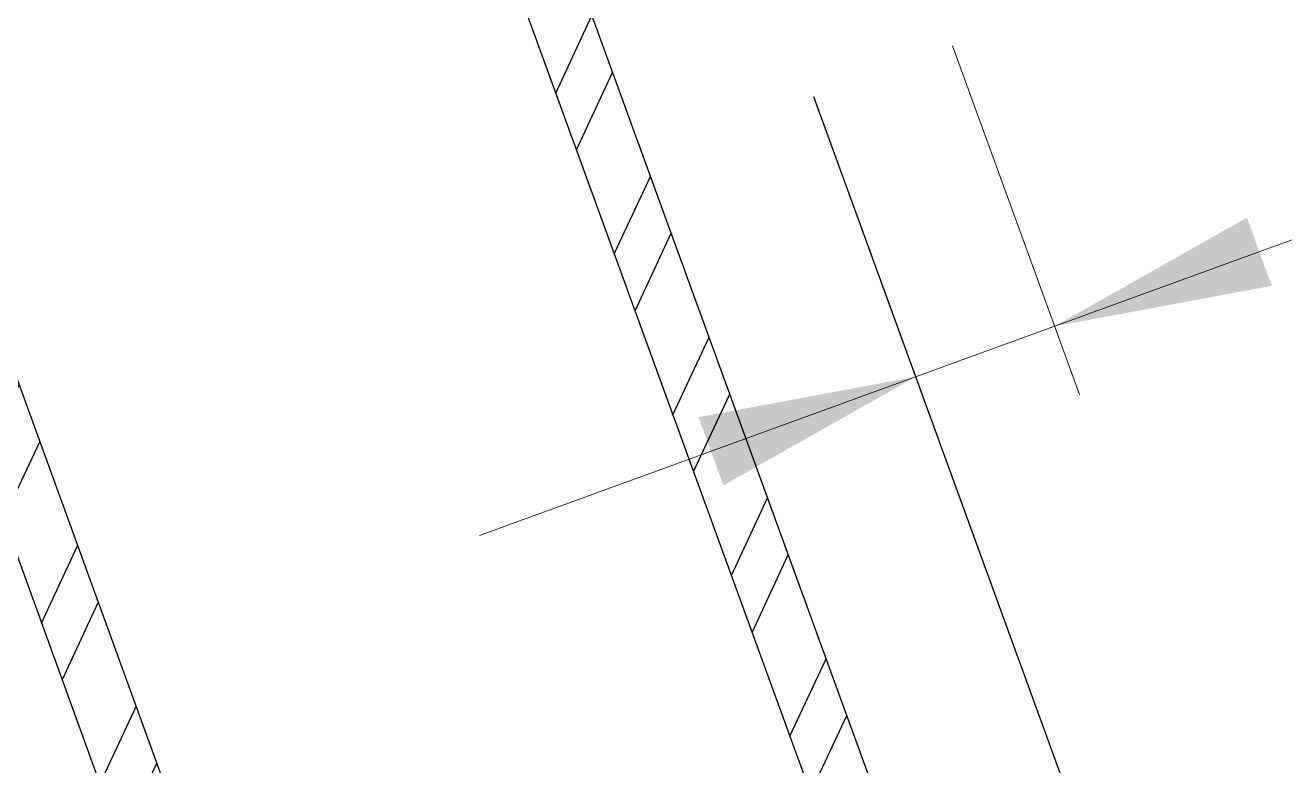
# Model space of a CAD drawing. Header units: inches. Extents: x -154 to 13, y 2 to 55.
# Drawn here: x -141.984 to -139.382, y 30.62 to 32.151 of the extents above; entities that cross this region are included whole.
import ezdxf

# ---------------------------------------------------------------- set-up
doc = ezdxf.new("R2010")
doc.units = ezdxf.units.IN
doc.header["$LTSCALE"] = 2
doc.header["$MEASUREMENT"] = 0
doc.layers.get('0').update_dxf_attribs({"linetype": 'CONTINUOUS'})

msp = doc.modelspace()

# ---------------------------------------------------------------- hatches: boundary and pattern name
h = msp.add_hatch()
h.set_pattern_fill('STEEL', color=8, scale=2, angle=20, style=0)
h.set_pattern_definition([(65, (-203.24395, -0.17552), (-0.22657695, 0.1056546), []), (65, (-203.2867, -0.05806), (-0.22657695, 0.1056546), [])])
h.paths.add_polyline_path([(-142.4912, 32.767, -0.414214), (-142.4165, 32.9272), (-141.4787, 33.2685, -0.414214), (-141.3185, 33.1938), (-141.1402, 32.7038), (-141.0227, 32.7466), (-141.2866, 33.4715), (-142.6942, 32.9592), (-140.8171, 27.8019), (-139.4095, 28.3143), (-141.0227, 32.7466), (-141.1402, 32.7038), (-139.6124, 28.5065, -0.414214), (-139.6872, 28.3462), (-140.625, 28.0049, -0.414214), (-140.7852, 28.0796)])

# ---------------------------------------------------------------- linework, layer by layer
at = {"color": 7}
for p, q in [((-141.2866, 33.4715), (-139.4092, 28.3135)), ((-141.2866, 33.4715), (-139.4095, 28.3143)), ((-141.2866, 33.4715), (-139.4095, 28.3143)), ((-141.3185, 33.1938), (-139.6124, 28.5065)), ((-142.6942, 32.9592), (-140.6461, 27.3321)), ((-142.4912, 32.767), (-140.7852, 28.0796)), ((-140.3551, 32.0031), (-136.2985, 20.8577))]:
    msp.add_line(p, q, dxfattribs=at)
at = {"color": 7, "linetype": 'Continuous', "lineweight": 15}
for p, q in [((-140.0679, 32.1076), (-139.8059, 31.3876)), ((-141.0452, 31.0961), (-138.3435, 32.0795))]:
    msp.add_line(p, q, dxfattribs=at)
at = {"color": 7}
for points in [[(-139.46, 31.7529), (-139.4087, 31.612), (-139.8572, 31.5285)], [(-140.5928, 31.3406), (-140.5415, 31.1996), (-140.1443, 31.424)]]:
    msp.add_solid(points, dxfattribs=at)

doc.saveas('drawing.dxf')
